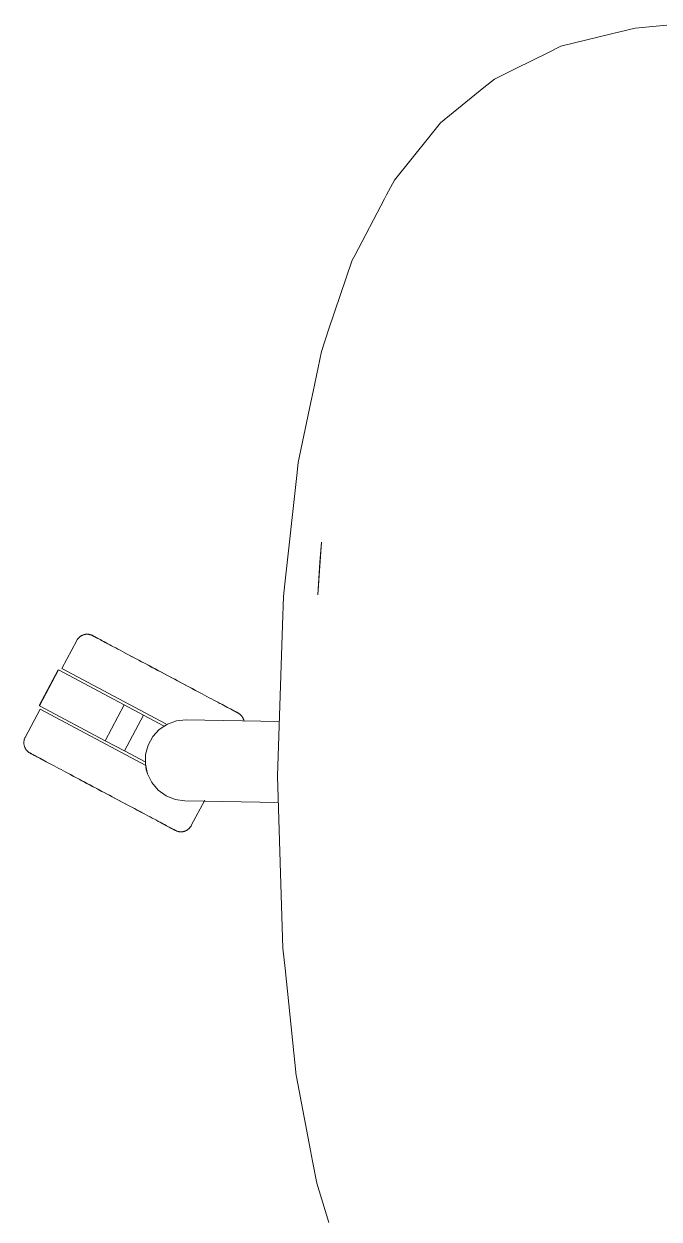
# Model space of a CAD drawing. Header units: millimetres. Extents: x 155927 to 317870, y -36033 to 97293.
# Drawn here: x 227997.6 to 228217.2, y 10290.8 to 10703.8 of the extents above; entities that cross this region are included whole.
import ezdxf

# ---------------------------------------------------------------- set-up
doc = ezdxf.new("R2010")
doc.units = ezdxf.units.MM
doc.header["$MEASUREMENT"] = 0
doc.layers.add('G-IMPT', color=8, linetype='CONTINUOUS', lineweight=9)
doc.layers.add('I-FURN', color=8, linetype='CONTINUOUS', lineweight=9)

msp = doc.modelspace()

# ---------------------------------------------------------------- linework, layer by layer
at = {"layer": 'G-IMPT'}
for p, q in [((228208.9, 10702.39), (228203.61, 10701.09)), ((228224.77, 10703.83), (228208.9, 10702.39)), ((228183.29, 10696.1), (228201.23, 10700.51)), ((228201.23, 10700.51), (228203.61, 10701.09)), ((228178.93, 10693.96), (228167.46, 10688.31)), ((228178.93, 10693.96), (228183.29, 10696.1)), ((228160.3, 10684.78), (228167.46, 10688.31)), ((228156.64, 10681.81), (228141.69, 10669.64)), ((228156.64, 10681.81), (228160.3, 10684.78)), ((228141.69, 10669.64), (228137.93, 10664.98)), ((228125.73, 10649.84), (228137.93, 10664.98)), ((228125.73, 10649.84), (228123.02, 10644.71)), ((228122.29, 10643.34), (228123.02, 10644.71)), ((228122.29, 10643.34), (228111.99, 10623.83)), ((228111.99, 10623.83), (228111.12, 10622.17)), ((228102.97, 10598.08), (228111.12, 10622.17)), ((228102.97, 10598.08), (228100.45, 10590.64)), ((228097.58, 10576.82), (228100.45, 10590.64)), ((228096.82, 10573.14), (228097.58, 10576.82)), ((228096.82, 10573.14), (228092.47, 10552.2)), ((228092.47, 10552.2), (228091.98, 10547.78)), ((228087.85, 10510.33), (228091.98, 10547.78)), ((228099.25, 10506.5), (228100.5, 10524.78)), ((228100.5, 10524.78), (228099.89, 10517.83)), ((228099.25, 10506.5), (228099.89, 10517.83)), ((228087.85, 10510.33), (228087.37, 10505.96)), ((228087.05, 10496.02), (228087.37, 10505.96)), ((228087.05, 10496.02), (228085.34, 10443.84)), ((228085.34, 10443.84), (228086.96, 10391.67)), ((228086.96, 10391.67), (228087.19, 10384.42)), ((228087.92, 10377.35), (228087.19, 10384.42)), ((228091.74, 10340.36), (228087.92, 10377.35)), ((228091.74, 10340.36), (228091.83, 10339.9)), ((228096.7, 10314.52), (228091.83, 10339.9)), ((228096.7, 10314.52), (228097.4, 10310.85)), ((228098.86, 10303.25), (228097.4, 10310.85)), ((228103.05, 10289.64), (228098.86, 10303.25))]:
    msp.add_line(p, q, dxfattribs=at)
at = {"layer": 'I-FURN'}
for p, q in [((228016.24, 10491.31), (228016.34, 10491.44)), ((228016.34, 10491.44), (228016.44, 10491.56)), ((228016.44, 10491.56), (228016.55, 10491.68)), ((228016.55, 10491.68), (228016.67, 10491.79)), ((228016.67, 10491.79), (228016.79, 10491.9)), ((228016.79, 10491.9), (228016.91, 10492)), ((228016.91, 10492), (228017.04, 10492.1)), ((228017.04, 10492.1), (228017.17, 10492.2)), ((228017.17, 10492.2), (228017.3, 10492.29)), ((228017.3, 10492.29), (228017.44, 10492.37)), ((228017.44, 10492.37), (228017.58, 10492.45)), ((228017.58, 10492.45), (228017.73, 10492.52)), ((228017.73, 10492.52), (228017.87, 10492.58)), ((228017.87, 10492.58), (228018.02, 10492.64)), ((228018.02, 10492.64), (228018.18, 10492.7)), ((228018.18, 10492.7), (228018.33, 10492.75)), ((228018.33, 10492.75), (228018.48, 10492.79)), ((228018.48, 10492.79), (228018.64, 10492.82)), ((228018.64, 10492.82), (228018.8, 10492.85)), ((228018.8, 10492.85), (228018.96, 10492.88)), ((228018.96, 10492.88), (228019.12, 10492.89)), ((228019.12, 10492.89), (228019.28, 10492.9)), ((228019.28, 10492.9), (228019.44, 10492.91)), ((228019.44, 10492.91), (228019.6, 10492.9)), ((228019.6, 10492.9), (228019.76, 10492.89)), ((228019.76, 10492.89), (228019.93, 10492.88)), ((228019.93, 10492.88), (228020.08, 10492.86)), ((228020.08, 10492.86), (228020.24, 10492.83)), ((228020.24, 10492.83), (228020.4, 10492.79)), ((228020.4, 10492.79), (228020.56, 10492.75)), ((228020.56, 10492.75), (228020.71, 10492.7)), ((228020.71, 10492.7), (228020.86, 10492.65)), ((228020.86, 10492.65), (228021.01, 10492.59)), ((228021.01, 10492.59), (228021.16, 10492.53)), ((228021.16, 10492.53), (228021.3, 10492.45)), ((228021.3, 10492.45), (228021.34, 10492.43)), ((228021.34, 10492.43), (228021.36, 10492.42)), ((228021.35, 10492.43), (228021.34, 10492.43)), ((228021.39, 10492.41), (228021.35, 10492.43)), ((228021.36, 10492.42), (228021.42, 10492.39)), ((228021.47, 10492.37), (228021.39, 10492.41)), ((228021.42, 10492.39), (228021.52, 10492.34)), ((228021.59, 10492.3), (228021.47, 10492.37)), ((228021.52, 10492.34), (228021.66, 10492.26)), ((228021.76, 10492.21), (228021.59, 10492.3)), ((228021.66, 10492.26), (228021.84, 10492.17)), ((228021.96, 10492.11), (228021.76, 10492.21)), ((228021.84, 10492.17), (228022.06, 10492.05)), ((228022.2, 10491.98), (228021.96, 10492.11)), ((228022.06, 10492.05), (228022.32, 10491.91)), ((228022.48, 10491.83), (228022.2, 10491.98)), ((228022.32, 10491.91), (228022.62, 10491.76)), ((228022.8, 10491.66), (228022.48, 10491.83)), ((228022.62, 10491.76), (228022.95, 10491.58)), ((228023.15, 10491.47), (228022.8, 10491.66)), ((228022.95, 10491.58), (228023.33, 10491.38)), ((228023.54, 10491.26), (228023.15, 10491.47)), ((228023.33, 10491.38), (228023.74, 10491.16)), ((228015.89, 10490.77), (228010.74, 10481.08)), ((228015.89, 10490.77), (228015.97, 10490.91)), ((228015.97, 10490.91), (228016.06, 10491.05)), ((228016.06, 10491.05), (228016.14, 10491.18)), ((228016.14, 10491.18), (228016.24, 10491.31)), ((228023.97, 10491.04), (228023.54, 10491.26)), ((228023.74, 10491.16), (228024.18, 10490.92)), ((228024.44, 10490.79), (228023.97, 10491.04)), ((228024.18, 10490.92), (228024.67, 10490.67)), ((228024.94, 10490.52), (228024.44, 10490.79)), ((228024.67, 10490.67), (228025.18, 10490.39)), ((228025.48, 10490.24), (228024.94, 10490.52)), ((228025.18, 10490.39), (228025.73, 10490.1)), ((228026.05, 10489.93), (228025.48, 10490.24)), ((228025.73, 10490.1), (228026.32, 10489.79)), ((228026.65, 10489.61), (228026.05, 10489.93)), ((228027.28, 10489.28), (228026.65, 10489.61)), ((228027.94, 10488.92), (228027.28, 10489.28)), ((228028.64, 10488.56), (228027.94, 10488.92)), ((228029.36, 10488.17), (228028.64, 10488.56)), ((228030.11, 10487.77), (228029.36, 10488.17)), ((228030.89, 10487.36), (228030.11, 10487.77)), ((228031.69, 10486.93), (228030.89, 10487.36)), ((228032.51, 10486.5), (228031.69, 10486.93)), ((228032.06, 10486.73), (228032.9, 10486.29)), ((228033.36, 10486.05), (228032.51, 10486.5)), ((228032.9, 10486.29), (228033.76, 10485.83)), ((228034.23, 10485.58), (228033.36, 10486.05)), ((228033.76, 10485.83), (228034.63, 10485.37)), ((228035.11, 10485.11), (228034.23, 10485.58)), ((228034.63, 10485.37), (228035.53, 10484.89)), ((228036.02, 10484.63), (228035.11, 10485.11)), ((228035.53, 10484.89), (228036.44, 10484.41)), ((228036.94, 10484.14), (228036.02, 10484.63)), ((228036.44, 10484.41), (228037.37, 10483.91)), ((228037.88, 10483.64), (228036.94, 10484.14)), ((228037.37, 10483.91), (228038.32, 10483.41)), ((228038.83, 10483.14), (228037.88, 10483.64)), ((228038.32, 10483.41), (228039.27, 10482.9)), ((228039.79, 10482.62), (228038.83, 10483.14)), ((228009.45, 10480.64), (228002.88, 10468.28)), ((228003.05, 10468.19), (228009.62, 10480.55)), ((228009.62, 10480.55), (228032.33, 10468.47)), ((228046.69, 10461.97), (228010.74, 10481.08)), ((228039.27, 10482.9), (228040.24, 10482.39)), ((228040.77, 10482.11), (228039.79, 10482.62)), ((228040.24, 10482.39), (228041.22, 10481.87)), ((228041.75, 10481.58), (228040.77, 10482.11)), ((228041.22, 10481.87), (228042.21, 10481.34)), ((228042.74, 10481.06), (228041.75, 10481.58)), ((228042.21, 10481.34), (228043.2, 10480.81)), ((228043.74, 10480.53), (228042.74, 10481.06)), ((228043.2, 10480.81), (228044.2, 10480.28)), ((228044.74, 10479.99), (228043.74, 10480.53)), ((228044.2, 10480.28), (228045.2, 10479.75)), ((228045.75, 10479.46), (228044.74, 10479.99)), ((228045.2, 10479.75), (228046.21, 10479.21)), ((228046.75, 10478.92), (228045.75, 10479.46)), ((228046.21, 10479.21), (228047.21, 10478.68)), ((228047.76, 10478.39), (228046.75, 10478.92)), ((228047.21, 10478.68), (228048.22, 10478.14)), ((228048.76, 10477.86), (228047.76, 10478.39)), ((228048.22, 10478.14), (228049.22, 10477.61)), ((228049.76, 10477.33), (228048.76, 10477.86)), ((228049.22, 10477.61), (228050.22, 10477.08)), ((228050.75, 10476.8), (228049.76, 10477.33)), ((228050.22, 10477.08), (228051.21, 10476.55)), ((228051.74, 10476.27), (228050.75, 10476.8)), ((228051.21, 10476.55), (228052.19, 10476.03)), ((228052.72, 10475.75), (228051.74, 10476.27)), ((228052.19, 10476.03), (228053.17, 10475.51)), ((228053.69, 10475.24), (228052.72, 10475.75)), ((228053.17, 10475.51), (228054.13, 10475)), ((228054.64, 10474.73), (228053.69, 10475.24)), ((228054.13, 10475), (228055.08, 10474.5)), ((228055.59, 10474.23), (228054.64, 10474.73)), ((228055.08, 10474.5), (228056.02, 10474)), ((228056.52, 10473.73), (228055.59, 10474.23)), ((228056.02, 10474), (228056.94, 10473.51)), ((228057.43, 10473.25), (228056.52, 10473.73)), ((228056.94, 10473.51), (228057.85, 10473.02)), ((228058.33, 10472.77), (228057.43, 10473.25)), ((228059.21, 10472.3), (228058.33, 10472.77)), ((228060.06, 10471.85), (228059.21, 10472.3)), ((228060.9, 10471.4), (228060.06, 10471.85)), ((228061.71, 10470.97), (228060.9, 10471.4)), ((228062.5, 10470.55), (228061.71, 10470.97)), ((228003.23, 10466.96), (227998.08, 10457.27)), ((228025.76, 10456.11), (228003.05, 10468.19)), ((228039.95, 10447.43), (228003.23, 10466.96)), ((228025.76, 10456.11), (228032.33, 10468.47)), ((228032.33, 10468.47), (228038.97, 10464.94)), ((228063.26, 10470.15), (228062.5, 10470.55)), ((228063.99, 10469.76), (228063.26, 10470.15)), ((228064.7, 10469.38), (228063.99, 10469.76)), ((228065.38, 10469.02), (228064.7, 10469.38)), ((228066.03, 10468.68), (228065.38, 10469.02)), ((228066.64, 10468.35), (228066.03, 10468.68)), ((228067.23, 10468.04), (228066.64, 10468.35)), ((228066.92, 10468.2), (228067.48, 10467.9)), ((228067.78, 10467.74), (228067.23, 10468.04)), ((228067.48, 10467.9), (228068.02, 10467.62)), ((228068.29, 10467.47), (228067.78, 10467.74)), ((228068.02, 10467.62), (228068.52, 10467.35)), ((228068.78, 10467.21), (228068.29, 10467.47)), ((228068.52, 10467.35), (228068.99, 10467.1)), ((228069.22, 10466.98), (228068.78, 10467.21)), ((228068.99, 10467.1), (228069.42, 10466.87)), ((228069.63, 10466.76), (228069.22, 10466.98)), ((228069.42, 10466.87), (228069.81, 10466.66)), ((228070.01, 10466.56), (228069.63, 10466.76)), ((228069.81, 10466.66), (228070.17, 10466.48)), ((228032.4, 10452.58), (228038.97, 10464.94)), ((228038.97, 10464.94), (228046.11, 10461.14)), ((228047.24, 10461.87), (228050.42, 10463.01)), ((228050.42, 10463.01), (228053.77, 10463.36)), ((228053.77, 10463.36), (228085.96, 10462.8)), ((228070.34, 10466.38), (228070.01, 10466.56)), ((228070.17, 10466.48), (228070.48, 10466.31)), ((228070.64, 10466.22), (228070.34, 10466.38)), ((228070.48, 10466.31), (228070.76, 10466.16)), ((228070.9, 10466.09), (228070.64, 10466.22)), ((228070.76, 10466.16), (228071, 10466.03)), ((228071.12, 10465.97), (228070.9, 10466.09)), ((228071, 10466.03), (228071.2, 10465.92)), ((228071.3, 10465.87), (228071.12, 10465.97)), ((228071.2, 10465.92), (228071.37, 10465.84)), ((228071.44, 10465.8), (228071.3, 10465.87)), ((228071.37, 10465.84), (228071.49, 10465.77)), ((228071.54, 10465.75), (228071.44, 10465.8)), ((228071.49, 10465.77), (228071.57, 10465.73)), ((228071.6, 10465.71), (228071.54, 10465.75)), ((228071.57, 10465.73), (228071.61, 10465.71)), ((228071.62, 10465.7), (228071.6, 10465.71)), ((228071.61, 10465.71), (228071.62, 10465.7)), ((228071.62, 10465.7), (228071.76, 10465.62)), ((228071.76, 10465.62), (228071.9, 10465.54)), ((228071.9, 10465.54), (228072.03, 10465.45)), ((228072.03, 10465.45), (228072.16, 10465.36)), ((228072.16, 10465.36), (228072.29, 10465.26)), ((228072.29, 10465.26), (228072.41, 10465.15)), ((228072.41, 10465.15), (228072.53, 10465.04)), ((228072.53, 10465.04), (228072.64, 10464.93)), ((228072.64, 10464.93), (228072.75, 10464.81)), ((228072.75, 10464.81), (228072.85, 10464.69)), ((228072.85, 10464.69), (228072.95, 10464.56)), ((228072.95, 10464.56), (228073.05, 10464.43)), ((228073.05, 10464.43), (228073.14, 10464.29)), ((228073.14, 10464.29), (228073.22, 10464.15)), ((228073.22, 10464.15), (228073.3, 10464.01)), ((228073.3, 10464.01), (228073.37, 10463.87)), ((228073.37, 10463.87), (228073.43, 10463.72)), ((228073.43, 10463.72), (228073.49, 10463.57)), ((228073.49, 10463.57), (228073.55, 10463.42)), ((228073.55, 10463.42), (228073.6, 10463.27)), ((228073.6, 10463.27), (228073.64, 10463.11)), ((228073.64, 10463.11), (228073.67, 10462.95)), ((228042.15, 10457.52), (228044.43, 10460)), ((228044.43, 10460), (228047.24, 10461.87)), ((227997.61, 10455.53), (227997.62, 10455.69)), ((227997.61, 10455.37), (227997.61, 10455.53)), ((227997.61, 10455.21), (227997.61, 10455.37)), ((227997.62, 10455.05), (227997.61, 10455.21)), ((227997.62, 10455.69), (227997.64, 10455.85)), ((227997.64, 10454.89), (227997.62, 10455.05)), ((227997.64, 10455.85), (227997.66, 10456.01)), ((227997.66, 10454.73), (227997.64, 10454.89)), ((227997.66, 10456.01), (227997.69, 10456.17)), ((227997.69, 10454.57), (227997.66, 10454.73)), ((227997.69, 10456.17), (227997.72, 10456.33)), ((227997.73, 10454.41), (227997.69, 10454.57)), ((227997.72, 10456.33), (227997.76, 10456.48)), ((227997.77, 10454.26), (227997.73, 10454.41)), ((227997.76, 10456.48), (227997.81, 10456.64)), ((227997.82, 10454.1), (227997.77, 10454.26)), ((227997.81, 10456.64), (227997.86, 10456.79)), ((227997.86, 10456.79), (227997.92, 10456.94)), ((227997.92, 10456.94), (227997.99, 10457.09)), ((227997.99, 10457.09), (227998.06, 10457.23)), ((227998.06, 10457.23), (227998.08, 10457.27)), ((228032.4, 10452.58), (228025.76, 10456.11)), ((228039.67, 10451.3), (228040.53, 10454.56)), ((228040.53, 10454.56), (228042.15, 10457.52)), ((227997.87, 10453.95), (227997.82, 10454.1)), ((227997.93, 10453.8), (227997.87, 10453.95)), ((227998, 10453.65), (227997.93, 10453.8)), ((227998.07, 10453.51), (227998, 10453.65)), ((227998.15, 10453.37), (227998.07, 10453.51)), ((227998.23, 10453.23), (227998.15, 10453.37)), ((227998.32, 10453.09), (227998.23, 10453.23)), ((227998.41, 10452.96), (227998.32, 10453.09)), ((227998.51, 10452.84), (227998.41, 10452.96)), ((227998.62, 10452.71), (227998.51, 10452.84)), ((227998.72, 10452.59), (227998.62, 10452.71)), ((227998.84, 10452.48), (227998.72, 10452.59)), ((227998.96, 10452.37), (227998.84, 10452.48)), ((227999.08, 10452.27), (227998.96, 10452.37)), ((227999.2, 10452.17), (227999.08, 10452.27)), ((227999.34, 10452.07), (227999.2, 10452.17)), ((227999.47, 10451.98), (227999.34, 10452.07)), ((227999.61, 10451.9), (227999.47, 10451.98)), ((227999.75, 10451.82), (227999.61, 10451.9)), ((227999.8, 10451.79), (227999.75, 10451.82)), ((227999.75, 10451.82), (227999.75, 10451.82)), ((227999.75, 10451.82), (227999.77, 10451.81)), ((227999.77, 10451.81), (227999.83, 10451.78)), ((227999.88, 10451.75), (227999.8, 10451.79)), ((227999.83, 10451.78), (227999.93, 10451.72)), ((228000, 10451.68), (227999.88, 10451.75)), ((227999.93, 10451.72), (228000.07, 10451.65)), ((228000.16, 10451.6), (228000, 10451.68)), ((228000.07, 10451.65), (228000.25, 10451.55)), ((228000.36, 10451.49), (228000.16, 10451.6)), ((228000.25, 10451.55), (228000.47, 10451.44)), ((228000.6, 10451.36), (228000.36, 10451.49)), ((228000.47, 10451.44), (228000.73, 10451.3)), ((228000.88, 10451.22), (228000.6, 10451.36)), ((228000.73, 10451.3), (228001.02, 10451.14)), ((228001.2, 10451.05), (228000.88, 10451.22)), ((228001.02, 10451.14), (228001.36, 10450.96)), ((228001.56, 10450.86), (228001.2, 10451.05)), ((228001.36, 10450.96), (228001.73, 10450.76)), ((228001.95, 10450.65), (228001.56, 10450.86)), ((228001.73, 10450.76), (228002.14, 10450.55)), ((228002.38, 10450.42), (228001.95, 10450.65)), ((228002.14, 10450.55), (228002.59, 10450.31)), ((228002.84, 10450.17), (228002.38, 10450.42)), ((228002.59, 10450.31), (228003.07, 10450.05)), ((228003.34, 10449.91), (228002.84, 10450.17)), ((228039.54, 10448.78), (228032.4, 10452.58)), ((228039.61, 10447.92), (228039.67, 10451.3)), ((228003.07, 10450.05), (228003.59, 10449.78)), ((228003.88, 10449.62), (228003.34, 10449.91)), ((228003.59, 10449.78), (228004.14, 10449.48)), ((228004.45, 10449.32), (228003.88, 10449.62)), ((228004.14, 10449.48), (228004.72, 10449.17)), ((228004.72, 10449.17), (228005.34, 10448.85)), ((228005.34, 10448.85), (228005.99, 10448.5)), ((228005.99, 10448.5), (228006.66, 10448.14)), ((228006.66, 10448.14), (228007.37, 10447.77)), ((228007.37, 10447.77), (228008.11, 10447.37)), ((228008.11, 10447.37), (228008.87, 10446.97)), ((228008.87, 10446.97), (228009.66, 10446.55)), ((228009.66, 10446.55), (228010.47, 10446.12)), ((228010.47, 10446.12), (228011.3, 10445.67)), ((228040.36, 10444.64), (228039.61, 10447.92)), ((228011.3, 10445.67), (228012.16, 10445.22)), ((228012.16, 10445.22), (228013.04, 10444.75)), ((228013.04, 10444.75), (228013.93, 10444.28)), ((228014.42, 10444.02), (228013.52, 10444.5)), ((228013.93, 10444.28), (228014.85, 10443.79)), ((228015.35, 10443.52), (228014.42, 10444.02)), ((228014.85, 10443.79), (228015.78, 10443.3)), ((228016.28, 10443.03), (228015.35, 10443.52)), ((228015.78, 10443.3), (228016.72, 10442.79)), ((228017.24, 10442.52), (228016.28, 10443.03)), ((228016.72, 10442.79), (228017.68, 10442.29)), ((228018.2, 10442.01), (228017.24, 10442.52)), ((228017.68, 10442.29), (228018.65, 10441.77)), ((228019.17, 10441.49), (228018.2, 10442.01)), ((228041.88, 10441.62), (228040.36, 10444.64)), ((228018.65, 10441.77), (228019.63, 10441.25)), ((228020.16, 10440.97), (228019.17, 10441.49)), ((228019.63, 10441.25), (228020.61, 10440.72)), ((228021.15, 10440.44), (228020.16, 10440.97)), ((228020.61, 10440.72), (228021.61, 10440.2)), ((228022.15, 10439.91), (228021.15, 10440.44)), ((228021.61, 10440.2), (228022.61, 10439.66)), ((228023.15, 10439.38), (228022.15, 10439.91)), ((228022.61, 10439.66), (228023.61, 10439.13)), ((228024.15, 10438.84), (228023.15, 10439.38)), ((228023.61, 10439.13), (228024.61, 10438.6)), ((228025.16, 10438.31), (228024.15, 10438.84)), ((228024.61, 10438.6), (228025.62, 10438.06)), ((228026.16, 10437.77), (228025.16, 10438.31)), ((228025.62, 10438.06), (228026.62, 10437.53)), ((228027.16, 10437.24), (228026.16, 10437.77)), ((228044.07, 10439.06), (228041.88, 10441.62)), ((228046.81, 10437.09), (228044.07, 10439.06)), ((228026.62, 10437.53), (228027.62, 10437)), ((228028.16, 10436.71), (228027.16, 10437.24)), ((228027.62, 10437), (228028.62, 10436.47)), ((228029.16, 10436.18), (228028.16, 10436.71)), ((228028.62, 10436.47), (228029.61, 10435.94)), ((228030.14, 10435.66), (228029.16, 10436.18)), ((228029.61, 10435.94), (228030.6, 10435.42)), ((228031.12, 10435.14), (228030.14, 10435.66)), ((228030.6, 10435.42), (228031.57, 10434.9)), ((228032.09, 10434.62), (228031.12, 10435.14)), ((228031.57, 10434.9), (228032.53, 10434.39)), ((228033.05, 10434.11), (228032.09, 10434.62)), ((228032.53, 10434.39), (228033.49, 10433.88)), ((228033.99, 10433.61), (228033.05, 10434.11)), ((228033.49, 10433.88), (228034.42, 10433.38)), ((228034.92, 10433.12), (228033.99, 10433.61)), ((228049.94, 10435.84), (228046.81, 10437.09)), ((228053.28, 10435.38), (228049.94, 10435.84)), ((228085.62, 10434.81), (228053.28, 10435.38)), ((228055.47, 10426.75), (228060.17, 10435.6)), ((228034.42, 10433.38), (228035.35, 10432.89)), ((228035.84, 10432.63), (228034.92, 10433.12)), ((228035.35, 10432.89), (228036.25, 10432.41)), ((228036.73, 10432.15), (228035.84, 10432.63)), ((228036.25, 10432.41), (228037.14, 10431.94)), ((228037.61, 10431.69), (228036.73, 10432.15)), ((228037.14, 10431.94), (228038.01, 10431.48)), ((228038.47, 10431.23), (228037.61, 10431.69)), ((228038.01, 10431.48), (228038.85, 10431.03)), ((228039.3, 10430.79), (228038.47, 10431.23)), ((228038.85, 10431.03), (228039.68, 10430.59)), ((228039.68, 10430.59), (228040.48, 10430.16)), ((228040.48, 10430.16), (228041.25, 10429.75)), ((228041.25, 10429.75), (228042, 10429.35)), ((228042, 10429.35), (228042.73, 10428.97)), ((228042.73, 10428.97), (228043.42, 10428.6)), ((228043.42, 10428.6), (228044.08, 10428.24)), ((228044.08, 10428.24), (228044.72, 10427.91)), ((228044.72, 10427.91), (228045.32, 10427.59)), ((228045.63, 10427.42), (228045.05, 10427.73)), ((228045.32, 10427.59), (228045.89, 10427.28)), ((228046.18, 10427.13), (228045.63, 10427.42)), ((228045.89, 10427.28), (228046.42, 10427)), ((228046.7, 10426.85), (228046.18, 10427.13)), ((228046.42, 10427), (228046.93, 10426.73)), ((228047.18, 10426.6), (228046.7, 10426.85)), ((228046.93, 10426.73), (228047.39, 10426.49)), ((228047.63, 10426.36), (228047.18, 10426.6)), ((228047.39, 10426.49), (228047.82, 10426.26)), ((228048.04, 10426.14), (228047.63, 10426.36)), ((228047.82, 10426.26), (228048.21, 10426.05)), ((228048.41, 10425.94), (228048.04, 10426.14)), ((228048.21, 10426.05), (228048.57, 10425.86)), ((228048.75, 10425.77), (228048.41, 10425.94)), ((228048.57, 10425.86), (228048.89, 10425.69)), ((228049.04, 10425.61), (228048.75, 10425.77)), ((228048.89, 10425.69), (228049.17, 10425.54)), ((228049.3, 10425.47), (228049.04, 10425.61)), ((228049.17, 10425.54), (228049.41, 10425.41)), ((228049.52, 10425.35), (228049.3, 10425.47)), ((228049.41, 10425.41), (228049.61, 10425.31)), ((228049.7, 10425.26), (228049.52, 10425.35)), ((228049.61, 10425.31), (228049.77, 10425.22)), ((228054.2, 10425.32), (228054.06, 10425.24)), ((228054.33, 10425.42), (228054.2, 10425.32)), ((228054.45, 10425.52), (228054.33, 10425.42)), ((228054.58, 10425.62), (228054.45, 10425.52)), ((228054.7, 10425.73), (228054.58, 10425.62)), ((228054.81, 10425.84), (228054.7, 10425.73)), ((228054.92, 10425.96), (228054.81, 10425.84)), ((228055.03, 10426.08), (228054.92, 10425.96)), ((228055.13, 10426.21), (228055.03, 10426.08)), ((228055.22, 10426.34), (228055.13, 10426.21)), ((228055.31, 10426.48), (228055.22, 10426.34)), ((228055.39, 10426.61), (228055.31, 10426.48)), ((228055.47, 10426.75), (228055.39, 10426.61)), ((228049.84, 10425.18), (228049.7, 10425.26)), ((228049.77, 10425.22), (228049.89, 10425.16)), ((228049.94, 10425.13), (228049.84, 10425.18)), ((228049.89, 10425.16), (228049.97, 10425.11)), ((228050, 10425.1), (228049.94, 10425.13)), ((228049.97, 10425.11), (228050.02, 10425.09)), ((228050.02, 10425.09), (228050, 10425.1)), ((228050.06, 10425.07), (228050.02, 10425.09)), ((228050.02, 10425.09), (228050.02, 10425.09)), ((228050.21, 10425), (228050.06, 10425.07)), ((228050.35, 10424.93), (228050.21, 10425)), ((228050.5, 10424.87), (228050.35, 10424.93)), ((228050.65, 10424.82), (228050.5, 10424.87)), ((228050.81, 10424.77), (228050.65, 10424.82)), ((228050.96, 10424.73), (228050.81, 10424.77)), ((228051.12, 10424.69), (228050.96, 10424.73)), ((228051.28, 10424.67), (228051.12, 10424.69)), ((228051.44, 10424.64), (228051.28, 10424.67)), ((228051.6, 10424.63), (228051.44, 10424.64)), ((228051.76, 10424.62), (228051.6, 10424.63)), ((228051.92, 10424.62), (228051.76, 10424.62)), ((228052.08, 10424.62), (228051.92, 10424.62)), ((228052.24, 10424.63), (228052.08, 10424.62)), ((228052.4, 10424.65), (228052.24, 10424.63)), ((228052.56, 10424.67), (228052.4, 10424.65)), ((228052.72, 10424.7), (228052.56, 10424.67)), ((228052.88, 10424.73), (228052.72, 10424.7)), ((228053.04, 10424.77), (228052.88, 10424.73)), ((228053.19, 10424.82), (228053.04, 10424.77)), ((228053.34, 10424.88), (228053.19, 10424.82)), ((228053.49, 10424.94), (228053.34, 10424.88)), ((228053.64, 10425), (228053.49, 10424.94)), ((228053.78, 10425.07), (228053.64, 10425)), ((228053.92, 10425.15), (228053.78, 10425.07)), ((228054.06, 10425.24), (228053.92, 10425.15))]:
    msp.add_line(p, q, dxfattribs=at)
msp.add_arc((228053.34, 10449.37), 13.81, 192.3473, 197.336, dxfattribs=at)
msp.add_open_spline([(228040.02, 10445.73), (228039.9, 10446.15), (228039.83, 10446.58), (228039.77, 10447.02)], degree=3, dxfattribs=at)

doc.saveas('drawing.dxf')
